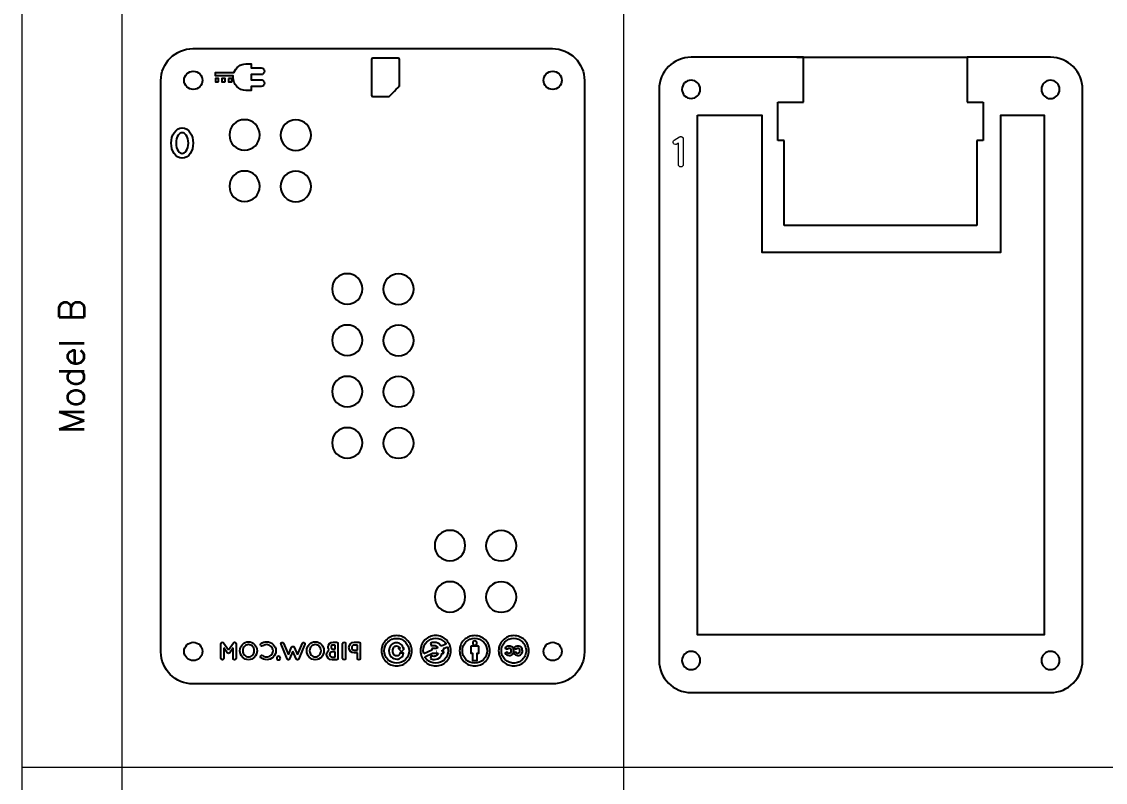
# Model space of a CAD drawing. Header units: millimetres. Extents: x -1309 to 1857, y -1546 to 39.
# Drawn here: x 0 to 168.8, y -268 to -149.4 of the extents above; entities that cross this region are included whole.
import ezdxf

# ---------------------------------------------------------------- set-up
doc = ezdxf.new("R2010")
doc.units = ezdxf.units.MM
doc.header["$LTSCALE"] = 0.5
doc.layers.get('0').update_dxf_attribs({"lineweight": 18})
doc.layers.add('Cutting', color=102, linetype='Continuous')
doc.layers.add('Etching', color=10, linetype='Continuous')
doc.styles.add('Annotative', font='romans.shx')

# ---------------------------------------------------------------- blocks, each defined once
blk = doc.blocks.new('block 23')
at = {"layer": 'Etching', "color": 1, "lineweight": 9, "true_color": 0xff0000}
blk.add_open_spline([(-156.06, 257.71), (-156.07, 257.73), (-156.07, 257.74), (-156.07, 257.76), (-156.07, 257.77), (-156.08, 257.78), (-156.08, 257.8), (-156.09, 257.8), (-156.09, 257.82), (-156.09, 257.83), (-156.09, 257.84), (-156.1, 257.85), (-156.11, 257.86), (-156.11, 257.87), (-156.11, 257.88), (-156.11, 257.88), (-156.11, 257.88), (-156.12, 257.9), (-156.12, 257.9), (-156.13, 257.9), (-156.14, 257.92), (-156.15, 257.92), (-156.15, 257.94), (-156.16, 257.94), (-156.17, 257.95), (-156.17, 257.96), (-156.18, 257.97), (-156.19, 257.98), (-156.2, 257.99), (-156.21, 257.99), (-156.22, 258), (-156.23, 258.01), (-156.24, 258.01), (-156.25, 258.02), (-156.26, 258.02), (-156.27, 258.03), (-156.29, 258.04), (-156.3, 258.05), (-156.31, 258.05), (-156.32, 258.05), (-156.33, 258.05), (-156.34, 258.06), (-156.36, 258.06), (-156.36, 258.06), (-156.38, 258.06), (-156.38, 258.07), (-156.4, 258.07), (-156.41, 258.07), (-156.43, 258.07), (-156.43, 258.07), (-156.44, 258.07), (-156.44, 258.07), (-156.45, 258.07), (-156.45, 258.07), (-156.46, 258.07), (-156.47, 258.07), (-156.49, 258.07), (-156.51, 258.06), (-156.51, 258.06), (-156.53, 258.06), (-156.53, 258.05), (-156.55, 258.05), (-156.56, 258.05), (-156.57, 258.05), (-156.59, 258.04), (-156.59, 258.03), (-156.61, 258.03), (-156.61, 258.02), (-156.63, 258.02), (-156.63, 258.01), (-156.63, 258.01), (-157.47, 257.52), (-157.47, 257.52), (-157.64, 257.42), (-157.7, 257.18), (-157.59, 257.01), (-157.52, 256.89), (-157.4, 256.82), (-157.27, 256.82), (-157.21, 256.82), (-157.14, 256.83), (-157.08, 256.87), (-157.08, 256.87), (-156.81, 257.03), (-156.81, 257.03), (-156.81, 257.03), (-156.81, 253.7), (-156.81, 253.7), (-156.81, 253.49), (-156.65, 253.33), (-156.44, 253.33), (-156.23, 253.33), (-156.06, 253.49), (-156.06, 253.7), (-156.06, 253.7), (-156.06, 257.69), (-156.06, 257.69), (-156.06, 257.7), (-156.06, 257.71), (-156.06, 257.71)], degree=3, knots=[0, 0, 0, 0, 1, 1, 1, 2, 2, 2, 3, 3, 3, 4, 4, 4, 5, 5, 5, 6, 6, 6, 7, 7, 7, 8, 8, 8, 9, 9, 9, 10, 10, 10, 11, 11, 11, 12, 12, 12, 13, 13, 13, 14, 14, 14, 15, 15, 15, 16, 16, 16, 17, 17, 17, 18, 18, 18, 19, 19, 19, 20, 20, 20, 21, 21, 21, 22, 22, 22, 23, 23, 23, 24, 24, 24, 25, 25, 25, 26, 26, 26, 27, 27, 27, 28, 28, 28, 29, 29, 29, 30, 30, 30, 31, 31, 31, 32, 32, 32, 33, 33, 33, 33], dxfattribs=at)

msp = doc.modelspace()

# ---------------------------------------------------------------- linework, layer by layer
for p, q in [((0, 0), (0, -515.62)), ((15.62, 0), (15.62, -515.62)), ((93.75, 0), (93.75, -515.62)), ((0, -265.62), (718.75, -265.62))]:
    msp.add_line(p, q)
at = {"layer": 'Cutting'}
for points in [[(120.8, -154.97), (147.3, -154.97)], [(105.31, -163.98), (115.31, -163.98), (115.31, -185.35), (152.55, -185.35), (152.55, -163.98), (159.31, -163.98), (159.31, -244.97), (105.31, -244.97), (105.31, -163.98)]]:
    msp.add_lwpolyline(points, dxfattribs=at)
for points, knots in [([(21.69, -158.62), (21.69, -155.87), (23.94, -153.62), (26.69, -153.62), (26.69, -153.62), (82.69, -153.62), (82.69, -153.62)], [0, 0, 0, 0, 1, 1, 1, 2, 2, 2, 2]), ([(25.31, -158.58), (25.31, -159.36), (25.95, -160), (26.74, -160), (27.52, -160), (28.16, -159.36), (28.16, -158.58), (28.16, -157.79), (27.52, -157.15), (26.74, -157.15), (25.95, -157.15), (25.31, -157.79), (25.31, -158.58)], [0, 0, 0, 0, 1, 1, 1, 2, 2, 2, 3, 3, 3, 4, 4, 4, 4]), ([(84.16, -158.58), (84.16, -157.79), (83.52, -157.15), (82.74, -157.15), (81.95, -157.15), (81.31, -157.79), (81.31, -158.58), (81.31, -159.36), (81.95, -160), (82.74, -160), (83.52, -160), (84.16, -159.36), (84.16, -158.58)], [0, 0, 0, 0, 1, 1, 1, 2, 2, 2, 3, 3, 3, 4, 4, 4, 4]), ([(104.31, -158.55), (105.09, -158.55), (105.73, -159.2), (105.73, -159.98), (105.73, -160.77), (105.09, -161.4), (104.31, -161.4), (103.52, -161.4), (102.88, -160.77), (102.88, -159.98), (102.88, -159.2), (103.52, -158.55), (104.31, -158.55)], [0, 0, 0, 0, 1, 1, 1, 2, 2, 2, 3, 3, 3, 4, 4, 4, 4]), ([(160.3, -158.55), (161.08, -158.55), (161.73, -159.2), (161.73, -159.98), (161.73, -160.77), (161.08, -161.41), (160.3, -161.41), (159.51, -161.41), (158.88, -160.77), (158.88, -159.98), (158.88, -159.2), (159.51, -158.55), (160.3, -158.55)], [0, 0, 0, 0, 1, 1, 1, 2, 2, 2, 3, 3, 3, 4, 4, 4, 4]), ([(37.11, -167.08), (37.11, -168.39), (36.04, -169.45), (34.73, -169.45), (33.42, -169.45), (32.36, -168.39), (32.36, -167.08), (32.36, -165.77), (33.42, -164.7), (34.73, -164.7), (36.04, -164.7), (37.11, -165.77), (37.11, -167.08)], [0, 0, 0, 0, 1, 1, 1, 2, 2, 2, 3, 3, 3, 4, 4, 4, 4]), ([(45.09, -167.1), (45.09, -168.41), (44.03, -169.48), (42.71, -169.48), (41.4, -169.48), (40.34, -168.41), (40.34, -167.1), (40.34, -165.79), (41.4, -164.73), (42.71, -164.73), (44.03, -164.73), (45.09, -165.79), (45.09, -167.1)], [0, 0, 0, 0, 1, 1, 1, 2, 2, 2, 3, 3, 3, 4, 4, 4, 4]), ([(37.11, -175.08), (37.11, -176.39), (36.04, -177.45), (34.73, -177.45), (33.42, -177.45), (32.36, -176.39), (32.36, -175.08), (32.36, -173.77), (33.42, -172.7), (34.73, -172.7), (36.04, -172.7), (37.11, -173.77), (37.11, -175.08)], [0, 0, 0, 0, 1, 1, 1, 2, 2, 2, 3, 3, 3, 4, 4, 4, 4]), ([(45.09, -175.1), (45.09, -176.41), (44.03, -177.48), (42.71, -177.48), (41.4, -177.48), (40.34, -176.41), (40.34, -175.1), (40.34, -173.79), (41.4, -172.73), (42.71, -172.73), (44.03, -172.73), (45.09, -173.79), (45.09, -175.1)], [0, 0, 0, 0, 1, 1, 1, 2, 2, 2, 3, 3, 3, 4, 4, 4, 4]), ([(53.11, -191.08), (53.11, -192.39), (52.04, -193.45), (50.73, -193.45), (49.42, -193.45), (48.36, -192.39), (48.36, -191.08), (48.36, -189.76), (49.42, -188.7), (50.73, -188.7), (52.04, -188.7), (53.11, -189.76), (53.11, -191.08)], [0, 0, 0, 0, 1, 1, 1, 2, 2, 2, 3, 3, 3, 4, 4, 4, 4]), ([(61.09, -191.1), (61.09, -192.41), (60.03, -193.48), (58.71, -193.48), (57.4, -193.48), (56.34, -192.41), (56.34, -191.1), (56.34, -189.79), (57.4, -188.73), (58.71, -188.73), (60.03, -188.73), (61.09, -189.79), (61.09, -191.1)], [0, 0, 0, 0, 1, 1, 1, 2, 2, 2, 3, 3, 3, 4, 4, 4, 4]), ([(53.11, -199.08), (53.11, -200.39), (52.04, -201.45), (50.73, -201.45), (49.42, -201.45), (48.36, -200.39), (48.36, -199.08), (48.36, -197.76), (49.42, -196.7), (50.73, -196.7), (52.04, -196.7), (53.11, -197.76), (53.11, -199.08)], [0, 0, 0, 0, 1, 1, 1, 2, 2, 2, 3, 3, 3, 4, 4, 4, 4]), ([(61.09, -199.1), (61.09, -200.41), (60.03, -201.48), (58.71, -201.48), (57.4, -201.48), (56.34, -200.41), (56.34, -199.1), (56.34, -197.79), (57.4, -196.72), (58.71, -196.72), (60.03, -196.72), (61.09, -197.79), (61.09, -199.1)], [0, 0, 0, 0, 1, 1, 1, 2, 2, 2, 3, 3, 3, 4, 4, 4, 4]), ([(53.11, -207.07), (53.11, -208.39), (52.04, -209.45), (50.73, -209.45), (49.42, -209.45), (48.36, -208.39), (48.36, -207.07), (48.36, -205.76), (49.42, -204.7), (50.73, -204.7), (52.04, -204.7), (53.11, -205.76), (53.11, -207.07)], [0, 0, 0, 0, 1, 1, 1, 2, 2, 2, 3, 3, 3, 4, 4, 4, 4]), ([(61.09, -207.1), (61.09, -208.41), (60.03, -209.47), (58.71, -209.47), (57.4, -209.47), (56.34, -208.41), (56.34, -207.1), (56.34, -205.79), (57.4, -204.72), (58.71, -204.72), (60.03, -204.72), (61.09, -205.79), (61.09, -207.1)], [0, 0, 0, 0, 1, 1, 1, 2, 2, 2, 3, 3, 3, 4, 4, 4, 4]), ([(53.11, -215.07), (53.11, -216.39), (52.04, -217.45), (50.73, -217.45), (49.42, -217.45), (48.36, -216.39), (48.36, -215.07), (48.36, -213.76), (49.42, -212.7), (50.73, -212.7), (52.04, -212.7), (53.11, -213.76), (53.11, -215.07)], [0, 0, 0, 0, 1, 1, 1, 2, 2, 2, 3, 3, 3, 4, 4, 4, 4]), ([(61.09, -215.1), (61.09, -216.41), (60.03, -217.47), (58.71, -217.47), (57.4, -217.47), (56.34, -216.41), (56.34, -215.1), (56.34, -213.79), (57.4, -212.72), (58.71, -212.72), (60.03, -212.72), (61.09, -213.79), (61.09, -215.1)], [0, 0, 0, 0, 1, 1, 1, 2, 2, 2, 3, 3, 3, 4, 4, 4, 4]), ([(69.11, -231.07), (69.11, -232.38), (68.04, -233.45), (66.73, -233.45), (65.42, -233.45), (64.35, -232.38), (64.35, -231.07), (64.35, -229.76), (65.42, -228.7), (66.73, -228.7), (68.04, -228.7), (69.11, -229.76), (69.11, -231.07)], [0, 0, 0, 0, 1, 1, 1, 2, 2, 2, 3, 3, 3, 4, 4, 4, 4]), ([(77.09, -231.1), (77.09, -232.41), (76.02, -233.47), (74.71, -233.47), (73.4, -233.47), (72.34, -232.41), (72.34, -231.1), (72.34, -229.79), (73.4, -228.72), (74.71, -228.72), (76.02, -228.72), (77.09, -229.79), (77.09, -231.1)], [0, 0, 0, 0, 1, 1, 1, 2, 2, 2, 3, 3, 3, 4, 4, 4, 4]), ([(69.11, -239.08), (69.11, -240.39), (68.04, -241.45), (66.73, -241.45), (65.42, -241.45), (64.36, -240.39), (64.36, -239.08), (64.36, -237.76), (65.42, -236.7), (66.73, -236.7), (68.04, -236.7), (69.11, -237.76), (69.11, -239.08)], [0, 0, 0, 0, 1, 1, 1, 2, 2, 2, 3, 3, 3, 4, 4, 4, 4]), ([(77.09, -239.1), (77.09, -240.41), (76.02, -241.47), (74.71, -241.47), (73.4, -241.47), (72.34, -240.41), (72.34, -239.1), (72.34, -237.78), (73.4, -236.72), (74.71, -236.72), (76.02, -236.72), (77.09, -237.78), (77.09, -239.1)], [0, 0, 0, 0, 1, 1, 1, 2, 2, 2, 3, 3, 3, 4, 4, 4, 4]), ([(25.31, -247.58), (25.31, -248.36), (25.95, -249), (26.74, -249), (27.52, -249), (28.16, -248.36), (28.16, -247.58), (28.16, -246.79), (27.52, -246.15), (26.74, -246.15), (25.95, -246.15), (25.31, -246.79), (25.31, -247.58)], [0, 0, 0, 0, 1, 1, 1, 2, 2, 2, 3, 3, 3, 4, 4, 4, 4]), ([(81.31, -247.58), (81.31, -248.36), (81.95, -249), (82.74, -249), (83.52, -249), (84.16, -248.36), (84.16, -247.58), (84.16, -246.79), (83.52, -246.15), (82.74, -246.15), (81.95, -246.15), (81.31, -246.79), (81.31, -247.58)], [0, 0, 0, 0, 1, 1, 1, 2, 2, 2, 3, 3, 3, 4, 4, 4, 4]), ([(104.31, -247.56), (105.09, -247.56), (105.73, -248.19), (105.73, -248.98), (105.73, -249.76), (105.09, -250.4), (104.31, -250.4), (103.52, -250.4), (102.88, -249.76), (102.88, -248.98), (102.88, -248.19), (103.52, -247.56), (104.31, -247.56)], [0, 0, 0, 0, 1, 1, 1, 2, 2, 2, 3, 3, 3, 4, 4, 4, 4]), ([(160.3, -247.56), (161.08, -247.56), (161.73, -248.19), (161.73, -248.98), (161.73, -249.76), (161.08, -250.4), (160.3, -250.4), (159.51, -250.4), (158.88, -249.76), (158.88, -248.98), (158.88, -248.19), (159.51, -247.56), (160.3, -247.56)], [0, 0, 0, 0, 1, 1, 1, 2, 2, 2, 3, 3, 3, 4, 4, 4, 4])]:
    msp.add_open_spline(points, degree=3, knots=knots, dxfattribs=at)
for points in [[(82.69, -153.62), (85.44, -153.62), (87.69, -155.88), (87.69, -158.62)], [(104.31, -154.97), (101.56, -154.97), (99.31, -157.22), (99.31, -159.97)], [(121.8, -154.97), (121.8, -154.97), (104.31, -154.97), (104.31, -154.97)], [(121.8, -161.99), (121.8, -161.99), (121.8, -154.97), (121.8, -154.97)], [(160.31, -154.97), (160.31, -154.97), (147.3, -154.97), (147.3, -154.97)], [(147.3, -154.97), (147.3, -154.97), (147.3, -161.99), (147.3, -161.99)], [(165.31, -159.97), (165.31, -157.22), (163.06, -154.97), (160.31, -154.97)], [(21.69, -247.63), (21.69, -247.63), (21.69, -158.62), (21.69, -158.62)], [(87.69, -158.62), (87.69, -158.62), (87.69, -247.63), (87.69, -247.63)], [(99.31, -159.97), (99.31, -159.97), (99.31, -248.98), (99.31, -248.98)], [(165.31, -248.98), (165.31, -248.98), (165.31, -159.97), (165.31, -159.97)], [(117.81, -167.97), (117.81, -167.97), (117.81, -161.99), (117.81, -161.99)], [(117.81, -161.99), (117.81, -161.99), (121.8, -161.99), (121.8, -161.99)], [(147.3, -161.99), (147.3, -161.99), (149.8, -161.99), (149.8, -161.99)], [(149.8, -161.99), (149.8, -161.99), (149.8, -167.97), (149.8, -167.97)], [(118.8, -167.97), (118.8, -167.97), (117.81, -167.97), (117.81, -167.97)], [(118.8, -181.18), (118.8, -181.18), (118.8, -167.97), (118.8, -167.97)], [(149.8, -167.97), (149.8, -167.97), (148.81, -167.97), (148.81, -167.97)], [(148.81, -167.97), (148.81, -167.97), (148.81, -181.18), (148.81, -181.18)], [(148.81, -181.18), (148.81, -181.18), (118.8, -181.18), (118.8, -181.18)], [(26.69, -252.63), (23.94, -252.63), (21.69, -250.38), (21.69, -247.63)], [(87.69, -247.63), (87.69, -250.38), (85.44, -252.63), (82.69, -252.63)], [(99.31, -248.98), (99.31, -251.73), (101.56, -253.98), (104.31, -253.98)], [(160.31, -253.98), (163.06, -253.98), (165.31, -251.73), (165.31, -248.98)], [(82.69, -252.63), (82.69, -252.63), (26.69, -252.63), (26.69, -252.63)], [(104.31, -253.98), (104.31, -253.98), (160.31, -253.98), (160.31, -253.98)]]:
    msp.add_open_spline(points, degree=3, dxfattribs=at)
at = {"layer": 'Etching'}
for p, q in [((64.66, -247.58), (64.67, -247.57)), ((64.67, -247.58), (64.66, -247.58)), ((64.67, -247.57), (64.67, -247.58))]:
    msp.add_line(p, q, dxfattribs=at)
for points in [[(30.69, -158.79), (30.69, -158.29), (30.18, -158.29), (30.18, -158.79), (30.69, -158.79)], [(31.72, -158.79), (31.72, -158.29), (31.21, -158.29), (31.21, -158.79), (31.72, -158.79)], [(32.24, -158.28), (32.24, -158.79), (32.75, -158.79), (32.75, -158.28), (32.24, -158.28)]]:
    msp.add_lwpolyline(points, dxfattribs=at)
for points in [[(54.52, -155.32), (54.52, -155.32), (54.5, -160.89), (54.5, -160.89)], [(54.72, -155.11), (54.61, -155.11), (54.52, -155.21), (54.52, -155.32)], [(58.67, -155.13), (58.67, -155.13), (54.72, -155.11), (54.72, -155.11)], [(58.87, -155.34), (58.87, -155.22), (58.79, -155.13), (58.67, -155.13)], [(58.87, -159.43), (58.87, -159.43), (58.87, -155.34), (58.87, -155.34)], [(57.28, -161.09), (57.4, -160.96), (58.83, -159.5), (58.84, -159.5)], [(58.84, -159.5), (58.86, -159.48), (58.87, -159.43), (58.87, -159.43)], [(54.5, -160.89), (54.5, -161.01), (54.59, -161.1), (54.71, -161.1)], [(31.05, -246.35), (31.05, -246.24), (31.15, -246.14), (31.27, -246.14)], [(31.05, -248.65), (31.05, -248.65), (31.05, -246.35), (31.05, -246.35)], [(31.27, -246.14), (31.27, -246.14), (31.27, -246.14), (31.27, -246.14)], [(31.27, -246.14), (31.34, -246.14), (31.41, -246.17), (31.45, -246.23)], [(31.45, -246.23), (31.45, -246.23), (32.22, -247.31), (32.22, -247.31)], [(32.22, -247.31), (32.22, -247.31), (33, -246.23), (33, -246.23)], [(33.4, -246.35), (33.4, -246.35), (33.4, -248.65), (33.4, -248.65)], [(34.41, -246.48), (34.64, -246.22), (34.98, -246.06), (35.34, -246.06)], [(35.34, -246.06), (35.71, -246.06), (36.05, -246.22), (36.29, -246.48)], [(37.24, -246.68), (37.17, -246.58), (37.19, -246.44), (37.28, -246.37)], [(37.28, -246.37), (37.52, -246.18), (37.84, -246.06), (38.18, -246.06)], [(38.18, -246.06), (38.96, -246.07), (39.61, -246.69), (39.61, -247.47)], [(40.41, -246.46), (40.36, -246.36), (40.41, -246.23), (40.52, -246.19)], [(41.36, -248.74), (41.36, -248.74), (40.41, -246.46), (40.41, -246.46)], [(40.52, -246.19), (40.63, -246.14), (40.75, -246.19), (40.8, -246.3)], [(40.8, -246.3), (40.8, -246.3), (41.56, -248.1), (41.56, -248.1)], [(42.97, -248.1), (42.97, -248.1), (43.74, -246.3), (43.74, -246.3)], [(44.13, -246.46), (44.13, -246.46), (43.17, -248.74), (43.17, -248.74)], [(43.74, -246.3), (43.78, -246.19), (43.91, -246.14), (44.01, -246.19)], [(44.01, -246.19), (44.13, -246.23), (44.17, -246.36), (44.13, -246.46)], [(44.81, -246.48), (45.04, -246.22), (45.38, -246.06), (45.74, -246.06)], [(45.74, -246.06), (46.12, -246.06), (46.46, -246.22), (46.7, -246.48)], [(48.51, -246.14), (48.51, -246.14), (49.05, -246.14), (49.05, -246.14)], [(49.05, -246.14), (49.05, -246.14), (49.05, -246.14), (49.05, -246.14)], [(49.28, -246.35), (49.28, -246.35), (49.28, -248.65), (49.28, -248.65)], [(50.01, -246.35), (50.01, -246.23), (50.11, -246.14), (50.22, -246.14)], [(50.01, -248.65), (50.01, -248.65), (50.01, -246.35), (50.01, -246.35)], [(50.22, -246.14), (50.35, -246.14), (50.44, -246.23), (50.44, -246.35)], [(50.44, -246.35), (50.44, -246.35), (50.44, -248.65), (50.44, -248.65)], [(50.99, -246.98), (50.99, -246.51), (51.37, -246.14), (51.83, -246.14)], [(51.83, -246.14), (51.83, -246.14), (52.53, -246.14), (52.53, -246.14)], [(52.53, -246.14), (52.53, -246.14), (52.53, -246.14), (52.53, -246.14)], [(52.53, -246.14), (52.65, -246.14), (52.74, -246.23), (52.74, -246.35)], [(52.74, -246.35), (52.74, -246.35), (52.74, -248.65), (52.74, -248.65)], [(62.84, -245.79), (62.38, -246.24), (62.15, -246.8), (62.15, -247.46)], [(63.72, -246.29), (63.72, -246.29), (63.83, -246.74), (63.83, -246.74)], [(66.13, -246.42), (66.13, -246.42), (65.36, -246.76), (65.36, -246.76)], [(65.87, -246.09), (65.97, -246.2), (66.06, -246.31), (66.13, -246.42)], [(32.04, -247.79), (32.04, -247.79), (31.48, -247.01), (31.48, -247.01)], [(31.48, -247.01), (31.48, -247.01), (31.48, -248.65), (31.48, -248.65)], [(32.22, -247.88), (32.15, -247.88), (32.09, -247.85), (32.04, -247.79)], [(32.23, -247.88), (32.23, -247.88), (32.22, -247.88), (32.22, -247.88)], [(32.22, -247.88), (32.22, -247.88), (32.22, -247.88), (32.22, -247.88)], [(32.41, -247.79), (32.36, -247.85), (32.3, -247.88), (32.23, -247.88)], [(32.96, -247.01), (32.96, -247.01), (32.41, -247.79), (32.41, -247.79)], [(32.96, -248.65), (32.96, -248.65), (32.96, -247.01), (32.96, -247.01)], [(37.55, -246.72), (37.46, -246.79), (37.32, -246.78), (37.24, -246.68)], [(37.24, -248.25), (37.32, -248.16), (37.46, -248.14), (37.55, -248.21)], [(39.61, -247.47), (39.61, -248.24), (38.96, -248.87), (38.18, -248.87)], [(41.56, -248.1), (41.56, -248.1), (42.06, -246.91), (42.06, -246.91)], [(42.27, -247.53), (42.27, -247.53), (41.75, -248.74), (41.75, -248.74)], [(42.78, -248.74), (42.78, -248.74), (42.27, -247.53), (42.27, -247.53)], [(42.47, -246.91), (42.47, -246.91), (42.97, -248.1), (42.97, -248.1)], [(48.85, -247.63), (48.85, -247.63), (48.36, -247.63), (48.36, -247.63)], [(48.85, -246.57), (48.85, -246.57), (48.51, -246.57), (48.51, -246.57)], [(48.51, -247.2), (48.51, -247.2), (48.85, -247.2), (48.85, -247.2)], [(48.85, -247.2), (48.85, -247.2), (48.85, -246.57), (48.85, -246.57)], [(48.85, -248.44), (48.85, -248.44), (48.85, -247.63), (48.85, -247.63)], [(51.83, -247.81), (51.37, -247.81), (50.99, -247.43), (50.99, -246.98)], [(51.83, -246.57), (51.61, -246.57), (51.43, -246.75), (51.43, -246.98)], [(51.43, -246.98), (51.43, -247.2), (51.61, -247.38), (51.83, -247.38)], [(52.31, -246.57), (52.31, -246.57), (51.83, -246.57), (51.83, -246.57)], [(51.83, -247.38), (51.83, -247.38), (52.31, -247.38), (52.31, -247.38)], [(52.31, -247.81), (52.31, -247.81), (51.83, -247.81), (51.83, -247.81)], [(52.31, -247.38), (52.31, -247.38), (52.31, -246.57), (52.31, -246.57)], [(52.31, -248.65), (52.31, -248.65), (52.31, -247.81), (52.31, -247.81)], [(62.15, -247.46), (62.15, -248.12), (62.38, -248.68), (62.82, -249.12)], [(63.93, -247.39), (63.93, -247.39), (62.64, -247.97), (62.64, -247.97)], [(62.81, -248.4), (62.81, -248.4), (64.03, -247.86), (64.03, -247.86)], [(64.57, -247.11), (64.57, -247.11), (63.9, -247.11), (63.9, -247.11)], [(63.9, -247.11), (63.9, -247.11), (63.9, -247.39), (63.9, -247.39)], [(63.9, -247.39), (63.9, -247.39), (63.93, -247.39), (63.93, -247.39)], [(64.03, -247.86), (64.03, -247.86), (64.89, -247.86), (64.89, -247.86)], [(64.84, -246.99), (64.84, -246.99), (64.57, -247.11), (64.57, -247.11)], [(64.75, -246.85), (64.79, -246.89), (64.81, -246.94), (64.84, -246.99)], [(64.89, -247.86), (64.86, -247.98), (64.82, -248.07), (64.76, -248.13)], [(65.36, -246.76), (65.32, -246.69), (65.27, -246.63), (65.22, -246.57)], [(65.28, -248.37), (65.39, -248.24), (65.47, -248.07), (65.5, -247.86)], [(65.5, -247.86), (65.5, -247.86), (65.76, -247.86), (65.76, -247.86)], [(65.54, -247.51), (65.54, -247.47), (65.54, -247.43), (65.54, -247.39)], [(65.54, -247.39), (65.54, -247.39), (65.76, -247.39), (65.76, -247.39)], [(65.54, -247.58), (65.54, -247.58), (65.54, -247.51), (65.54, -247.51)], [(65.76, -247.58), (65.76, -247.58), (65.54, -247.58), (65.54, -247.58)], [(65.72, -247.11), (65.72, -247.11), (66.34, -246.83), (66.34, -246.83)], [(65.76, -247.11), (65.76, -247.11), (65.72, -247.11), (65.72, -247.11)], [(65.76, -247.39), (65.76, -247.39), (65.76, -247.11), (65.76, -247.11)], [(65.76, -247.86), (65.76, -247.86), (65.76, -247.58), (65.76, -247.58)], [(35.34, -248.87), (34.98, -248.87), (34.64, -248.7), (34.41, -248.45)], [(36.29, -248.45), (36.05, -248.7), (35.71, -248.87), (35.34, -248.87)], [(37.28, -248.56), (37.19, -248.49), (37.17, -248.35), (37.24, -248.25)], [(38.18, -248.87), (37.84, -248.87), (37.52, -248.76), (37.28, -248.56)], [(41.38, -248.77), (41.37, -248.76), (41.36, -248.75), (41.36, -248.74)], [(41.38, -248.78), (41.38, -248.78), (41.38, -248.77), (41.38, -248.77)], [(41.4, -248.8), (41.4, -248.79), (41.39, -248.78), (41.38, -248.78)], [(41.41, -248.81), (41.41, -248.81), (41.4, -248.81), (41.4, -248.8)], [(41.43, -248.83), (41.43, -248.82), (41.42, -248.81), (41.41, -248.81)], [(41.44, -248.83), (41.44, -248.83), (41.43, -248.83), (41.43, -248.83)], [(41.47, -248.85), (41.46, -248.85), (41.45, -248.84), (41.44, -248.83)], [(41.48, -248.85), (41.48, -248.85), (41.47, -248.85), (41.47, -248.85)], [(41.48, -248.86), (41.48, -248.85), (41.48, -248.85), (41.48, -248.85)], [(41.51, -248.87), (41.5, -248.86), (41.49, -248.86), (41.48, -248.86)], [(41.52, -248.87), (41.52, -248.87), (41.52, -248.87), (41.51, -248.87)], [(41.61, -248.87), (41.61, -248.87), (41.6, -248.87), (41.59, -248.87)], [(41.63, -248.86), (41.63, -248.86), (41.62, -248.86), (41.61, -248.87)], [(41.64, -248.85), (41.64, -248.85), (41.64, -248.85), (41.63, -248.86)], [(41.68, -248.83), (41.67, -248.84), (41.66, -248.85), (41.64, -248.85)], [(41.71, -248.81), (41.7, -248.81), (41.69, -248.82), (41.68, -248.83)], [(41.68, -248.83), (41.68, -248.83), (41.68, -248.83), (41.68, -248.83)], [(41.72, -248.8), (41.71, -248.81), (41.71, -248.81), (41.71, -248.81)], [(41.73, -248.78), (41.73, -248.78), (41.72, -248.79), (41.72, -248.8)], [(41.74, -248.77), (41.74, -248.77), (41.74, -248.78), (41.73, -248.78)], [(41.75, -248.74), (41.75, -248.75), (41.75, -248.76), (41.74, -248.77)], [(42.79, -248.77), (42.79, -248.76), (42.78, -248.75), (42.78, -248.74)], [(42.8, -248.78), (42.8, -248.78), (42.8, -248.77), (42.79, -248.77)], [(42.82, -248.8), (42.81, -248.79), (42.8, -248.78), (42.8, -248.78)], [(42.82, -248.81), (42.82, -248.81), (42.82, -248.81), (42.82, -248.8)], [(42.85, -248.83), (42.84, -248.82), (42.83, -248.81), (42.82, -248.81)], [(42.86, -248.83), (42.86, -248.83), (42.86, -248.83), (42.85, -248.83)], [(42.89, -248.85), (42.88, -248.85), (42.87, -248.84), (42.86, -248.83)], [(42.89, -248.86), (42.89, -248.85), (42.89, -248.85), (42.89, -248.85)], [(42.89, -248.85), (42.89, -248.85), (42.89, -248.85), (42.89, -248.85)], [(42.93, -248.87), (42.92, -248.86), (42.91, -248.86), (42.89, -248.86)], [(42.94, -248.87), (42.93, -248.87), (42.93, -248.87), (42.93, -248.87)], [(42.97, -248.87), (42.96, -248.87), (42.95, -248.87), (42.94, -248.87)], [(43.01, -248.87), (43, -248.87), (42.98, -248.87), (42.97, -248.87)], [(43.02, -248.87), (43.02, -248.87), (43.02, -248.87), (43.01, -248.87)], [(43.05, -248.86), (43.04, -248.86), (43.03, -248.86), (43.02, -248.87)], [(43.06, -248.85), (43.05, -248.85), (43.05, -248.85), (43.05, -248.86)], [(43.09, -248.83), (43.09, -248.84), (43.07, -248.85), (43.06, -248.85)], [(43.1, -248.83), (43.1, -248.83), (43.1, -248.83), (43.09, -248.83)], [(43.12, -248.81), (43.11, -248.81), (43.11, -248.82), (43.1, -248.83)], [(43.13, -248.8), (43.13, -248.81), (43.13, -248.81), (43.12, -248.81)], [(43.15, -248.78), (43.14, -248.78), (43.14, -248.79), (43.13, -248.8)], [(43.17, -248.74), (43.16, -248.75), (43.16, -248.76), (43.15, -248.77)], [(43.15, -248.77), (43.15, -248.77), (43.15, -248.78), (43.15, -248.78)], [(45.74, -248.87), (45.38, -248.87), (45.04, -248.7), (44.81, -248.45)], [(46.7, -248.45), (46.46, -248.7), (46.12, -248.87), (45.74, -248.87)], [(48.36, -248.44), (48.36, -248.44), (48.85, -248.44), (48.85, -248.44)], [(49.05, -248.87), (49.05, -248.87), (48.36, -248.87), (48.36, -248.87)], [(49.06, -248.87), (49.06, -248.87), (49.06, -248.86), (49.05, -248.86)], [(49.05, -248.86), (49.05, -248.86), (49.05, -248.87), (49.05, -248.87)], [(49.28, -248.65), (49.28, -248.77), (49.18, -248.87), (49.06, -248.87)], [(50.22, -248.87), (50.11, -248.87), (50.01, -248.78), (50.01, -248.65)], [(50.44, -248.65), (50.44, -248.78), (50.35, -248.87), (50.22, -248.87)], [(63.13, -248.81), (63, -248.69), (62.89, -248.55), (62.81, -248.4)], [(63.8, -248.23), (63.8, -248.23), (63.7, -248.67), (63.7, -248.67)]]:
    msp.add_open_spline(points, degree=3, dxfattribs=at)
for points, knots in [([(37.31, -158.47), (37.31, -158.47), (35.77, -158.47), (35.77, -158.47), (35.77, -158.47), (35.77, -157.68), (35.77, -157.68), (35.77, -157.68), (37.31, -157.68), (37.31, -157.68), (37.6, -157.68), (37.83, -157.44), (37.83, -157.15), (37.83, -156.86), (37.6, -156.62), (37.31, -156.62), (37.31, -156.62), (35.77, -156.62), (35.77, -156.62), (35.77, -156.62), (35.77, -156.01), (35.77, -156.01), (35.77, -156.01), (34.96, -156.01), (34.96, -156.01), (34.96, -156.01), (34.96, -156.01), (34.96, -156.01), (34.96, -156.01), (34.95, -156.01), (34.95, -156.01), (34.09, -156.01), (33.35, -156.57), (33.06, -157.36), (33.06, -157.36), (30.18, -157.36), (30.18, -157.36), (30.18, -157.36), (30.18, -157.87), (30.18, -157.87), (30.18, -157.87), (32.95, -157.87), (32.95, -157.87), (32.94, -157.94), (32.94, -158.01), (32.94, -158.08), (32.94, -159.22), (33.84, -160.15), (34.95, -160.15), (34.95, -160.15), (34.96, -160.15), (34.96, -160.15), (34.96, -160.15), (34.96, -160.15), (34.96, -160.15), (34.96, -160.15), (35.77, -160.15), (35.77, -160.15), (35.77, -160.15), (35.77, -159.53), (35.77, -159.53), (35.77, -159.53), (37.31, -159.53), (37.31, -159.53), (37.6, -159.53), (37.83, -159.29), (37.83, -159), (37.83, -158.71), (37.6, -158.47), (37.31, -158.47)], [0, 0, 0, 0, 1, 1, 1, 2, 2, 2, 3, 3, 3, 4, 4, 4, 5, 5, 5, 6, 6, 6, 7, 7, 7, 8, 8, 8, 9, 9, 9, 10, 10, 10, 11, 11, 11, 12, 12, 12, 13, 13, 13, 14, 14, 14, 15, 15, 15, 16, 16, 16, 17, 17, 17, 18, 18, 18, 19, 19, 19, 20, 20, 20, 21, 21, 21, 22, 22, 22, 23, 23, 23, 23]), ([(54.71, -161.1), (54.71, -161.1), (57.18, -161.11), (57.23, -161.11), (57.25, -161.11), (57.26, -161.1), (57.28, -161.09)], [3, 3, 3, 3, 4, 4, 4, 5, 5, 5, 5]), ([(23.75, -169.97), (23.75, -169.97), (23.75, -169.97), (23.75, -169.97), (24.04, -170.39), (24.48, -170.72), (25.01, -170.72), (25.01, -170.72), (25.01, -170.72), (25.01, -170.72), (25.54, -170.72), (25.98, -170.39), (26.27, -169.97), (26.27, -169.97), (26.27, -169.97), (26.27, -169.97), (26.56, -169.53), (26.72, -168.96), (26.72, -168.35), (26.72, -168.35), (26.72, -168.35), (26.72, -168.35), (26.72, -167.72), (26.56, -167.16), (26.27, -166.73), (26.27, -166.73), (26.27, -166.73), (26.27, -166.73), (25.98, -166.3), (25.54, -165.98), (25.01, -165.98), (25.01, -165.98), (25.01, -165.98), (25.01, -165.98), (24.48, -165.98), (24.04, -166.3), (23.75, -166.73), (23.75, -166.73), (23.75, -166.73), (23.75, -166.73), (23.46, -167.16), (23.3, -167.72), (23.29, -168.35), (23.29, -168.35), (23.29, -168.35), (23.29, -168.35), (23.3, -168.96), (23.46, -169.53), (23.75, -169.97)], [0, 0, 0, 0, 1, 1, 1, 2, 2, 2, 3, 3, 3, 4, 4, 4, 5, 5, 5, 6, 6, 6, 7, 7, 7, 8, 8, 8, 9, 9, 9, 10, 10, 10, 11, 11, 11, 12, 12, 12, 13, 13, 13, 14, 14, 14, 15, 15, 15, 16, 16, 16, 16]), ([(25.64, -169.55), (25.64, -169.55), (25.64, -169.55), (25.64, -169.55), (25.45, -169.84), (25.22, -169.97), (25.01, -169.97), (25.01, -169.97), (25.01, -169.97), (25.01, -169.97), (24.8, -169.97), (24.57, -169.84), (24.37, -169.55), (24.37, -169.55), (24.37, -169.55), (24.37, -169.55), (24.18, -169.26), (24.05, -168.83), (24.05, -168.35), (24.05, -168.35), (24.05, -168.35), (24.05, -168.35), (24.05, -167.86), (24.18, -167.43), (24.37, -167.14), (24.37, -167.14), (24.37, -167.14), (24.37, -167.14), (24.57, -166.86), (24.8, -166.72), (25.01, -166.73), (25.01, -166.73), (25.01, -166.73), (25.01, -166.73), (25.22, -166.72), (25.45, -166.86), (25.64, -167.14), (25.64, -167.14), (25.64, -167.14), (25.64, -167.14), (25.83, -167.43), (25.97, -167.86), (25.97, -168.35), (25.97, -168.35), (25.97, -168.35), (25.97, -168.35), (25.97, -168.83), (25.83, -169.26), (25.64, -169.55)], [0, 0, 0, 0, 1, 1, 1, 2, 2, 2, 3, 3, 3, 4, 4, 4, 5, 5, 5, 6, 6, 6, 7, 7, 7, 8, 8, 8, 9, 9, 9, 10, 10, 10, 11, 11, 11, 12, 12, 12, 13, 13, 13, 14, 14, 14, 15, 15, 15, 16, 16, 16, 16]), ([(33, -246.23), (33.04, -246.17), (33.11, -246.14), (33.17, -246.14), (33.18, -246.14), (33.18, -246.14), (33.18, -246.14), (33.3, -246.14), (33.4, -246.24), (33.4, -246.35)], [6, 6, 6, 6, 7, 7, 7, 8, 8, 8, 9, 9, 9, 9]), ([(34.41, -248.45), (34.16, -248.2), (34.01, -247.85), (34.01, -247.47), (34.01, -247.08), (34.16, -246.74), (34.41, -246.48)], [6, 6, 6, 6, 7, 7, 7, 8, 8, 8, 8]), ([(35.97, -246.78), (35.81, -246.61), (35.59, -246.51), (35.34, -246.51), (35.1, -246.51), (34.89, -246.61), (34.72, -246.78)], [4, 4, 4, 4, 5, 5, 5, 6, 6, 6, 6]), ([(36.29, -246.48), (36.53, -246.74), (36.68, -247.08), (36.68, -247.47), (36.68, -247.85), (36.53, -248.2), (36.29, -248.45)], [1, 1, 1, 1, 2, 2, 2, 3, 3, 3, 3]), ([(38.88, -246.79), (38.7, -246.62), (38.45, -246.51), (38.18, -246.51), (37.94, -246.51), (37.72, -246.58), (37.55, -246.72)], [7, 7, 7, 7, 8, 8, 8, 9, 9, 9, 9]), ([(44.81, -248.45), (44.57, -248.2), (44.42, -247.85), (44.42, -247.47), (44.42, -247.08), (44.57, -246.74), (44.81, -246.48)], [6, 6, 6, 6, 7, 7, 7, 8, 8, 8, 8]), ([(46.37, -246.78), (46.21, -246.61), (45.99, -246.51), (45.74, -246.51), (45.51, -246.51), (45.29, -246.61), (45.13, -246.78)], [4, 4, 4, 4, 5, 5, 5, 6, 6, 6, 6]), ([(46.7, -246.48), (46.94, -246.74), (47.08, -247.08), (47.08, -247.47), (47.08, -247.85), (46.94, -248.2), (46.7, -248.45)], [1, 1, 1, 1, 2, 2, 2, 3, 3, 3, 3]), ([(47.92, -247.33), (47.82, -247.2), (47.77, -247.05), (47.77, -246.88), (47.77, -246.47), (48.1, -246.14), (48.51, -246.14)], [5, 5, 5, 5, 6, 6, 6, 7, 7, 7, 7]), ([(49.05, -246.14), (49.06, -246.14), (49.06, -246.14), (49.06, -246.14), (49.18, -246.14), (49.28, -246.23), (49.28, -246.35)], [9, 9, 9, 9, 10, 10, 10, 11, 11, 11, 11]), ([(60.09, -245.8), (60.55, -246.27), (60.79, -246.83), (60.79, -247.47), (60.79, -248.12), (60.55, -248.67), (60.09, -249.13), (59.62, -249.6), (59.07, -249.83), (58.43, -249.83), (57.78, -249.83), (57.22, -249.6), (56.74, -249.13), (56.29, -248.68), (56.07, -248.13), (56.07, -247.47), (56.07, -246.81), (56.3, -246.25), (56.76, -245.8), (57.21, -245.34), (57.77, -245.11), (58.43, -245.11), (59.08, -245.11), (59.63, -245.34), (60.09, -245.8)], [0, 0, 0, 0, 1, 1, 1, 2, 2, 2, 3, 3, 3, 4, 4, 4, 5, 5, 5, 6, 6, 6, 7, 7, 7, 8, 8, 8, 8]), ([(57.06, -246.11), (56.68, -246.48), (56.5, -246.93), (56.5, -247.47), (56.5, -248.01), (56.68, -248.46), (57.05, -248.82), (57.44, -249.21), (57.9, -249.4), (58.42, -249.4), (58.95, -249.4), (59.41, -249.21), (59.79, -248.83), (60.17, -248.45), (60.36, -248), (60.36, -247.47), (60.36, -246.95), (60.17, -246.5), (59.78, -246.11), (59.41, -245.73), (58.96, -245.54), (58.42, -245.54), (57.89, -245.54), (57.43, -245.73), (57.06, -246.11)], [0, 0, 0, 0, 1, 1, 1, 2, 2, 2, 3, 3, 3, 4, 4, 4, 5, 5, 5, 6, 6, 6, 7, 7, 7, 8, 8, 8, 8]), ([(59.66, -247.14), (59.66, -247.14), (59.19, -247.61), (59.19, -247.61), (59.19, -247.61), (58.73, -247.14), (58.73, -247.14), (58.73, -247.14), (58.9, -247.14), (58.9, -247.14), (58.86, -246.86), (58.68, -246.72), (58.37, -246.72), (58.2, -246.72), (58.06, -246.79), (57.97, -246.92), (57.88, -247.05), (57.83, -247.24), (57.83, -247.49), (57.83, -247.73), (57.88, -247.92), (57.98, -248.06), (58.08, -248.2), (58.22, -248.27), (58.38, -248.27), (58.71, -248.27), (58.89, -248.13), (58.9, -247.85), (58.9, -247.85), (59.49, -247.85), (59.49, -247.85), (59.45, -248.14), (59.34, -248.37), (59.14, -248.53), (58.95, -248.69), (58.72, -248.77), (58.45, -248.77), (58.09, -248.77), (57.8, -248.65), (57.57, -248.41), (57.34, -248.17), (57.23, -247.87), (57.23, -247.5), (57.23, -247.13), (57.34, -246.83), (57.56, -246.59), (57.78, -246.35), (58.07, -246.23), (58.44, -246.23), (58.71, -246.23), (58.94, -246.31), (59.13, -246.47), (59.32, -246.62), (59.43, -246.85), (59.48, -247.14), (59.48, -247.14), (59.66, -247.14), (59.66, -247.14)], [0, 0, 0, 0, 1, 1, 1, 2, 2, 2, 3, 3, 3, 4, 4, 4, 5, 5, 5, 6, 6, 6, 7, 7, 7, 8, 8, 8, 9, 9, 9, 10, 10, 10, 11, 11, 11, 12, 12, 12, 13, 13, 13, 14, 14, 14, 15, 15, 15, 16, 16, 16, 17, 17, 17, 18, 18, 18, 19, 19, 19, 19]), ([(62.64, -247.97), (62.6, -247.81), (62.58, -247.64), (62.58, -247.46), (62.58, -246.92), (62.76, -246.47), (63.14, -246.09)], [0, 0, 0, 0, 1, 1, 1, 2, 2, 2, 2]), ([(66.17, -245.79), (65.72, -245.33), (65.17, -245.1), (64.51, -245.1), (63.85, -245.1), (63.29, -245.33), (62.84, -245.79)], [5, 5, 5, 5, 6, 6, 6, 7, 7, 7, 7]), ([(63.14, -246.09), (63.52, -245.72), (63.97, -245.53), (64.51, -245.53), (65.04, -245.53), (65.5, -245.72), (65.87, -246.09)], [2, 2, 2, 2, 3, 3, 3, 4, 4, 4, 4]), ([(65.22, -246.57), (65, -246.32), (64.68, -246.17), (64.31, -246.17), (64.07, -246.17), (63.86, -246.22), (63.72, -246.29)], [7, 7, 7, 7, 8, 8, 8, 9, 9, 9, 9]), ([(66.17, -249.13), (66.64, -248.66), (66.87, -248.11), (66.87, -247.46), (66.87, -246.82), (66.64, -246.26), (66.17, -245.79)], [3, 3, 3, 3, 4, 4, 4, 5, 5, 5, 5]), ([(72.26, -245.79), (72.72, -246.26), (72.95, -246.82), (72.95, -247.47), (72.95, -248.11), (72.72, -248.67), (72.26, -249.13), (71.79, -249.59), (71.24, -249.82), (70.6, -249.82), (69.95, -249.82), (69.39, -249.59), (68.91, -249.12), (68.46, -248.68), (68.24, -248.13), (68.24, -247.47), (68.24, -246.81), (68.46, -246.25), (68.92, -245.79), (69.38, -245.34), (69.94, -245.11), (70.6, -245.11), (71.25, -245.11), (71.8, -245.34), (72.26, -245.79)], [0, 0, 0, 0, 1, 1, 1, 2, 2, 2, 3, 3, 3, 4, 4, 4, 5, 5, 5, 6, 6, 6, 7, 7, 7, 8, 8, 8, 8]), ([(69.23, -246.1), (68.85, -246.47), (68.66, -246.93), (68.66, -247.47), (68.66, -248.01), (68.85, -248.46), (69.22, -248.82), (69.61, -249.2), (70.06, -249.4), (70.59, -249.4), (71.12, -249.4), (71.57, -249.2), (71.95, -248.82), (72.34, -248.44), (72.53, -247.99), (72.53, -247.47), (72.53, -246.95), (72.33, -246.49), (71.95, -246.1), (71.58, -245.72), (71.13, -245.53), (70.59, -245.53), (70.06, -245.53), (69.6, -245.72), (69.23, -246.1)], [0, 0, 0, 0, 1, 1, 1, 2, 2, 2, 3, 3, 3, 4, 4, 4, 5, 5, 5, 6, 6, 6, 7, 7, 7, 8, 8, 8, 8]), ([(70.59, -246.6), (70.37, -246.6), (70.27, -246.49), (70.27, -246.27), (70.27, -246.05), (70.37, -245.94), (70.59, -245.94), (70.81, -245.94), (70.92, -246.05), (70.92, -246.27), (70.92, -246.49), (70.81, -246.6), (70.59, -246.6)], [0, 0, 0, 0, 1, 1, 1, 2, 2, 2, 3, 3, 3, 4, 4, 4, 4]), ([(78.34, -245.79), (78.56, -246.02), (78.74, -246.28), (78.86, -246.57), (78.98, -246.86), (79.04, -247.16), (79.04, -247.47), (79.04, -247.78), (78.98, -248.08), (78.86, -248.36), (78.74, -248.65), (78.57, -248.9), (78.34, -249.13), (78.12, -249.35), (77.86, -249.53), (77.58, -249.65), (77.29, -249.76), (76.99, -249.82), (76.68, -249.82), (76.37, -249.82), (76.07, -249.76), (75.78, -249.64), (75.48, -249.52), (75.22, -249.35), (74.99, -249.12), (74.77, -248.91), (74.6, -248.66), (74.49, -248.37), (74.38, -248.09), (74.32, -247.79), (74.32, -247.47), (74.32, -247.15), (74.38, -246.84), (74.49, -246.56), (74.61, -246.27), (74.78, -246.02), (75, -245.8), (75.46, -245.34), (76.02, -245.11), (76.68, -245.11), (77.34, -245.11), (77.89, -245.34), (78.34, -245.79)], [0, 0, 0, 0, 1, 1, 1, 2, 2, 2, 3, 3, 3, 4, 4, 4, 5, 5, 5, 6, 6, 6, 7, 7, 7, 8, 8, 8, 9, 9, 9, 10, 10, 10, 11, 11, 11, 12, 12, 12, 13, 13, 13, 14, 14, 14, 14]), ([(75.3, -246.1), (75.12, -246.28), (74.98, -246.49), (74.89, -246.72), (74.79, -246.96), (74.74, -247.21), (74.74, -247.47), (74.74, -248.01), (74.93, -248.46), (75.3, -248.82), (75.49, -249), (75.7, -249.15), (75.94, -249.24), (76.18, -249.34), (76.42, -249.39), (76.67, -249.39), (76.93, -249.39), (77.17, -249.34), (77.41, -249.25), (77.64, -249.15), (77.85, -249.01), (78.03, -248.82), (78.22, -248.64), (78.36, -248.43), (78.46, -248.2), (78.56, -247.96), (78.61, -247.72), (78.61, -247.47), (78.61, -247.21), (78.56, -246.97), (78.46, -246.73), (78.36, -246.5), (78.22, -246.29), (78.03, -246.1), (77.67, -245.72), (77.21, -245.53), (76.67, -245.53), (76.14, -245.53), (75.68, -245.72), (75.3, -246.1)], [0, 0, 0, 0, 1, 1, 1, 2, 2, 2, 3, 3, 3, 4, 4, 4, 5, 5, 5, 6, 6, 6, 7, 7, 7, 8, 8, 8, 9, 9, 9, 10, 10, 10, 11, 11, 11, 12, 12, 12, 13, 13, 13, 13]), ([(34.72, -246.78), (34.56, -246.95), (34.46, -247.2), (34.46, -247.47), (34.46, -247.73), (34.56, -247.98), (34.72, -248.14)], [6, 6, 6, 6, 7, 7, 7, 8, 8, 8, 8]), ([(34.72, -248.14), (34.89, -248.32), (35.1, -248.42), (35.34, -248.42), (35.59, -248.42), (35.81, -248.32), (35.97, -248.14)], [0, 0, 0, 0, 1, 1, 1, 2, 2, 2, 2]), ([(35.97, -248.14), (36.13, -247.98), (36.23, -247.73), (36.23, -247.47), (36.23, -247.2), (36.13, -246.95), (35.97, -246.78)], [2, 2, 2, 2, 3, 3, 3, 4, 4, 4, 4]), ([(37.55, -248.21), (37.73, -248.35), (37.94, -248.42), (38.18, -248.42), (38.45, -248.42), (38.7, -248.32), (38.88, -248.14)], [3, 3, 3, 3, 4, 4, 4, 5, 5, 5, 5]), ([(38.88, -248.14), (39.06, -247.97), (39.17, -247.73), (39.17, -247.47), (39.17, -247.2), (39.06, -246.97), (38.88, -246.79)], [5, 5, 5, 5, 6, 6, 6, 7, 7, 7, 7]), ([(42.06, -246.91), (42.1, -246.82), (42.18, -246.78), (42.27, -246.78), (42.35, -246.78), (42.43, -246.82), (42.47, -246.91)], [3, 3, 3, 3, 4, 4, 4, 5, 5, 5, 5]), ([(45.13, -246.78), (44.97, -246.95), (44.86, -247.2), (44.86, -247.47), (44.86, -247.73), (44.97, -247.98), (45.13, -248.14)], [6, 6, 6, 6, 7, 7, 7, 8, 8, 8, 8]), ([(45.13, -248.14), (45.29, -248.32), (45.51, -248.42), (45.74, -248.42), (45.99, -248.42), (46.21, -248.32), (46.37, -248.14)], [0, 0, 0, 0, 1, 1, 1, 2, 2, 2, 2]), ([(46.37, -248.14), (46.54, -247.98), (46.64, -247.73), (46.64, -247.47), (46.64, -247.2), (46.54, -246.95), (46.37, -246.78)], [2, 2, 2, 2, 3, 3, 3, 4, 4, 4, 4]), ([(48.36, -248.87), (47.9, -248.87), (47.52, -248.49), (47.52, -248.03), (47.52, -247.73), (47.68, -247.47), (47.92, -247.33)], [3, 3, 3, 3, 4, 4, 4, 5, 5, 5, 5]), ([(48.36, -247.63), (48.14, -247.63), (47.96, -247.81), (47.96, -248.03), (47.96, -248.26), (48.14, -248.43), (48.36, -248.44)], [1, 1, 1, 1, 2, 2, 2, 3, 3, 3, 3]), ([(48.51, -246.57), (48.34, -246.57), (48.2, -246.71), (48.2, -246.88), (48.2, -247.05), (48.34, -247.2), (48.51, -247.2)], [1, 1, 1, 1, 2, 2, 2, 3, 3, 3, 3]), ([(64.76, -248.13), (64.63, -248.28), (64.45, -248.34), (64.25, -248.34), (64.07, -248.34), (63.88, -248.28), (63.8, -248.23)], [3, 3, 3, 3, 4, 4, 4, 5, 5, 5, 5]), ([(63.83, -246.74), (63.93, -246.69), (64.09, -246.64), (64.27, -246.64), (64.46, -246.64), (64.63, -246.7), (64.75, -246.85)], [10, 10, 10, 10, 11, 11, 11, 12, 12, 12, 12]), ([(66.34, -246.83), (66.41, -247.03), (66.45, -247.24), (66.45, -247.46), (66.45, -247.99), (66.26, -248.44), (65.87, -248.82)], [18, 18, 18, 18, 19, 19, 19, 20, 20, 20, 20]), ([(70, -246.77), (70.04, -246.74), (70.07, -246.73), (70.11, -246.73), (70.11, -246.73), (71.08, -246.73), (71.08, -246.73), (71.12, -246.73), (71.16, -246.74), (71.19, -246.77), (71.22, -246.8), (71.23, -246.84), (71.23, -246.88), (71.23, -246.88), (71.23, -247.85), (71.23, -247.85), (71.23, -247.85), (70.96, -247.85), (70.96, -247.85), (70.96, -247.85), (70.96, -248.99), (70.96, -248.99), (70.96, -248.99), (70.23, -248.99), (70.23, -248.99), (70.23, -248.99), (70.23, -247.85), (70.23, -247.85), (70.23, -247.85), (69.96, -247.85), (69.96, -247.85), (69.96, -247.85), (69.96, -246.88), (69.96, -246.88), (69.96, -246.84), (69.97, -246.8), (70, -246.77)], [0, 0, 0, 0, 1, 1, 1, 2, 2, 2, 3, 3, 3, 4, 4, 4, 5, 5, 5, 6, 6, 6, 7, 7, 7, 8, 8, 8, 9, 9, 9, 10, 10, 10, 11, 11, 11, 12, 12, 12, 12]), ([(75.96, -246.73), (76.16, -246.73), (76.33, -246.8), (76.46, -246.93), (76.59, -247.06), (76.66, -247.24), (76.66, -247.47), (76.66, -247.7), (76.59, -247.88), (76.46, -248.01), (76.34, -248.13), (76.17, -248.2), (75.95, -248.2), (75.82, -248.2), (75.7, -248.17), (75.59, -248.1), (75.48, -248.03), (75.4, -247.94), (75.33, -247.83), (75.33, -247.83), (75.63, -247.68), (75.63, -247.68), (75.68, -247.82), (75.78, -247.88), (75.92, -247.88), (76.02, -247.88), (76.1, -247.85), (76.15, -247.77), (76.21, -247.69), (76.23, -247.59), (76.23, -247.47), (76.23, -247.19), (76.13, -247.05), (75.92, -247.05), (75.87, -247.05), (75.83, -247.06), (75.78, -247.09), (75.73, -247.12), (75.69, -247.17), (75.65, -247.24), (75.65, -247.24), (75.34, -247.07), (75.34, -247.07), (75.47, -246.85), (75.67, -246.73), (75.96, -246.73)], [0, 0, 0, 0, 1, 1, 1, 2, 2, 2, 3, 3, 3, 4, 4, 4, 5, 5, 5, 6, 6, 6, 7, 7, 7, 8, 8, 8, 9, 9, 9, 10, 10, 10, 11, 11, 11, 12, 12, 12, 13, 13, 13, 14, 14, 14, 15, 15, 15, 15]), ([(77.33, -246.73), (77.53, -246.73), (77.69, -246.8), (77.82, -246.93), (77.96, -247.06), (78.02, -247.24), (78.02, -247.47), (78.02, -247.7), (77.96, -247.88), (77.83, -248.01), (77.7, -248.13), (77.53, -248.2), (77.32, -248.2), (77.19, -248.2), (77.06, -248.17), (76.95, -248.1), (76.85, -248.03), (76.76, -247.94), (76.7, -247.83), (76.7, -247.83), (76.99, -247.68), (76.99, -247.68), (77.04, -247.82), (77.14, -247.88), (77.28, -247.88), (77.38, -247.88), (77.46, -247.85), (77.51, -247.77), (77.57, -247.69), (77.59, -247.59), (77.59, -247.47), (77.59, -247.19), (77.49, -247.05), (77.28, -247.05), (77.24, -247.05), (77.19, -247.06), (77.14, -247.09), (77.09, -247.12), (77.05, -247.17), (77.02, -247.24), (77.02, -247.24), (76.7, -247.07), (76.7, -247.07), (76.83, -246.85), (77.04, -246.73), (77.33, -246.73)], [0, 0, 0, 0, 1, 1, 1, 2, 2, 2, 3, 3, 3, 4, 4, 4, 5, 5, 5, 6, 6, 6, 7, 7, 7, 8, 8, 8, 9, 9, 9, 10, 10, 10, 11, 11, 11, 12, 12, 12, 13, 13, 13, 14, 14, 14, 15, 15, 15, 15]), ([(31.48, -248.65), (31.48, -248.77), (31.39, -248.87), (31.27, -248.87), (31.15, -248.87), (31.05, -248.77), (31.05, -248.65)], [20, 20, 20, 20, 21, 21, 21, 22, 22, 22, 22]), ([(33.4, -248.65), (33.4, -248.77), (33.3, -248.87), (33.18, -248.87), (33.06, -248.87), (32.96, -248.77), (32.96, -248.65)], [10, 10, 10, 10, 11, 11, 11, 12, 12, 12, 12]), ([(40.32, -248.61), (40.32, -248.77), (40.19, -248.9), (40.03, -248.9), (39.87, -248.9), (39.74, -248.77), (39.74, -248.61), (39.74, -248.45), (39.87, -248.32), (40.03, -248.32), (40.19, -248.32), (40.32, -248.45), (40.32, -248.61)], [0, 0, 0, 0, 1, 1, 1, 2, 2, 2, 3, 3, 3, 4, 4, 4, 4]), ([(41.59, -248.87), (41.58, -248.87), (41.57, -248.87), (41.56, -248.87), (41.54, -248.87), (41.53, -248.87), (41.52, -248.87)], [50, 50, 50, 50, 51, 51, 51, 52, 52, 52, 52]), ([(52.74, -248.65), (52.74, -248.77), (52.65, -248.87), (52.53, -248.87), (52.41, -248.87), (52.31, -248.77), (52.31, -248.65)], [6, 6, 6, 6, 7, 7, 7, 8, 8, 8, 8]), ([(62.82, -249.12), (63.3, -249.59), (63.86, -249.82), (64.51, -249.82), (65.16, -249.82), (65.71, -249.59), (66.17, -249.13)], [1, 1, 1, 1, 2, 2, 2, 3, 3, 3, 3]), ([(65.87, -248.82), (65.49, -249.2), (65.04, -249.39), (64.51, -249.39), (63.98, -249.39), (63.52, -249.2), (63.13, -248.81)], [20, 20, 20, 20, 21, 21, 21, 22, 22, 22, 22]), ([(63.7, -248.67), (63.84, -248.75), (64.07, -248.82), (64.32, -248.82), (64.71, -248.82), (65.06, -248.66), (65.28, -248.37)], [6, 6, 6, 6, 7, 7, 7, 8, 8, 8, 8])]:
    msp.add_open_spline(points, degree=3, knots=knots, dxfattribs=at)

# ---------------------------------------------------------------- block references
msp.add_blockref('block 23', (259.14, -425.4), dxfattribs=at)

# ---------------------------------------------------------------- texts
at = {"insert": (7.81, -203.12), "char_height": 3.906, "attachment_point": 5, "rotation": 90, "style": 'Annotative'}
msp.add_mtext_dynamic_manual_height_columns('Model B', width=4500, gutter_width=1250, heights=[0], dxfattribs=at)

doc.saveas('drawing.dxf')
